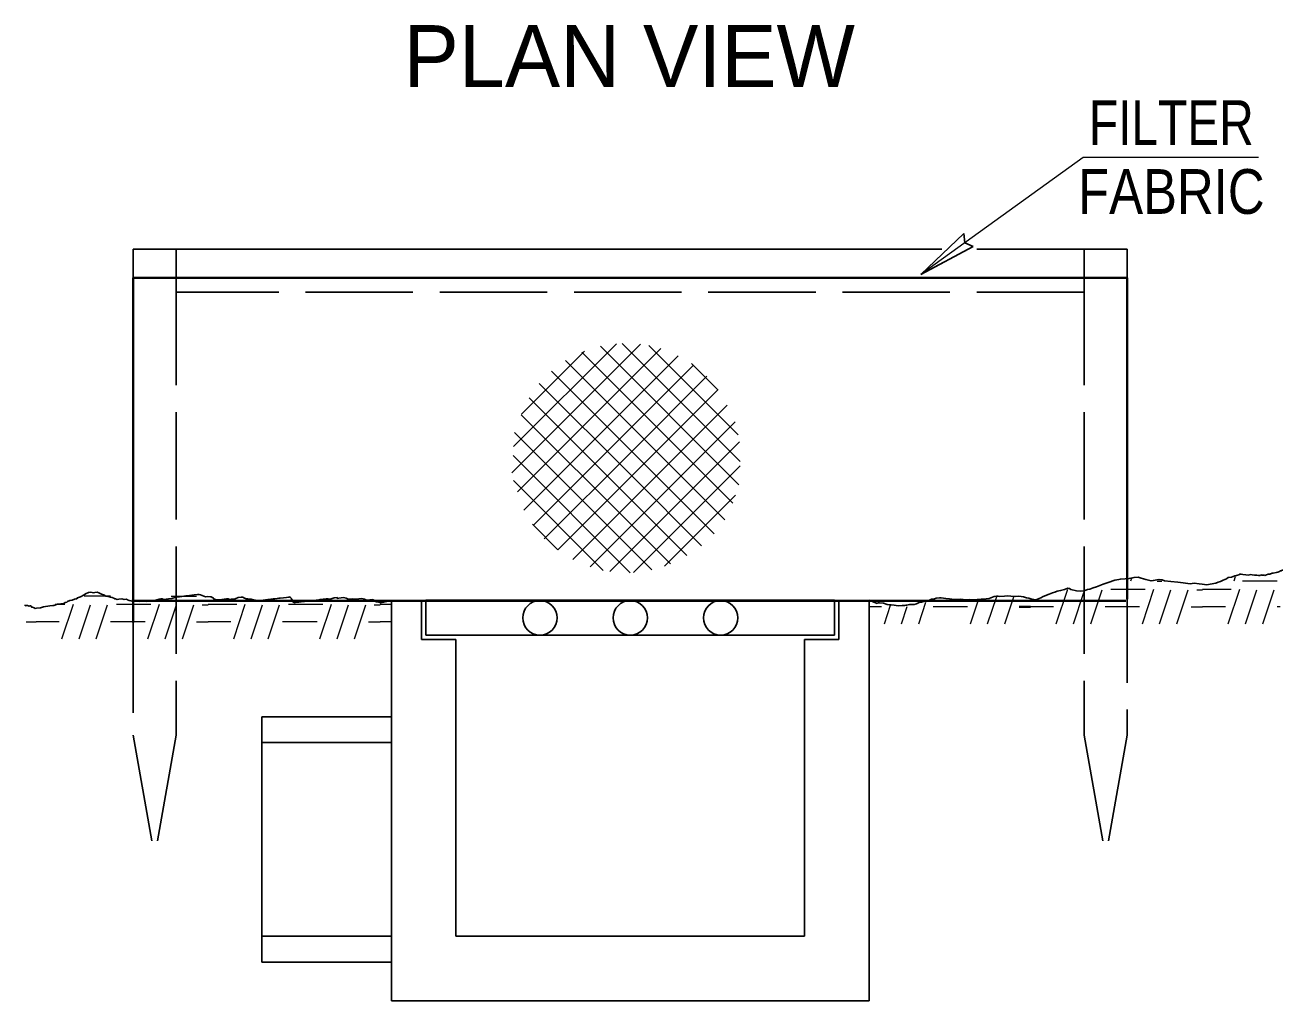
# Model space of a CAD drawing. Extents: x -59 to 313, y 57 to 341.
# Drawn here: x 140.53 to 177.07, y 214.41 to 242.75 of the extents above; entities that cross this region are included whole.
import ezdxf
from ezdxf.enums import TextEntityAlignment as Align

# ---------------------------------------------------------------- set-up
doc = ezdxf.new("R2010")
doc.units = 0
doc.header["$LTSCALE"] = 0.52
doc.linetypes.add('LONG_DASHED', pattern=[7.5, 6, -1.5])
doc.layers.add('1', color=7, linetype='Continuous', lineweight=13)

msp = doc.modelspace()

# ---------------------------------------------------------------- linework, layer by layer
at = {"layer": '1'}
for p, q in [((171.2623, 238.8996), (166.5531, 235.5073)), ((176.3546, 238.8996), (171.2623, 238.8996)), ((154.6728, 229.7421), (158.4104, 233.4797)), ((154.7203, 230.5039), (157.7102, 233.4937)), ((161.3053, 230.0697), (157.8714, 233.5036)), ((154.8306, 229.1857), (158.9964, 233.3517)), ((154.9516, 231.4493), (156.7784, 233.2761)), ((158.1528, 231.7938), (156.7018, 233.2449)), ((161.2624, 229.3984), (157.2413, 233.4196)), ((158.1528, 231.7938), (159.5036, 233.1446)), ((161.2396, 230.8497), (158.6481, 233.4411)), ((158.1528, 231.0797), (156.2312, 233.0013)), ((158.1528, 231.0797), (159.9471, 232.8739)), ((160.6634, 232.1399), (159.8868, 232.9166)), ((158.1528, 230.3655), (155.8197, 232.6987)), ((158.1528, 230.3655), (160.3341, 232.5468)), ((158.1528, 229.6505), (155.4626, 232.3407)), ((158.1528, 229.6505), (160.6556, 232.1532)), ((155.0143, 228.6552), (158.1528, 231.7938)), ((158.1528, 228.9363), (155.1722, 231.9169)), ((161.0901, 228.8566), (158.1528, 231.7938)), ((158.1528, 228.9363), (160.9207, 231.7043)), ((158.1528, 228.2222), (154.9443, 231.4307)), ((158.7378, 226.9231), (154.7461, 230.9148)), ((155.2896, 228.2164), (158.1528, 231.0797)), ((158.1528, 228.2222), (161.1546, 231.2239)), ((160.8521, 228.3804), (158.1528, 231.0797)), ((157.5182, 226.8733), (161.2867, 230.6419)), ((158.1057, 226.841), (154.7041, 230.2427)), ((155.6129, 227.8256), (158.1528, 230.3655)), ((160.5492, 227.9692), (158.1528, 230.3655)), ((158.2047, 226.8457), (161.3003, 229.9412)), ((157.3256, 226.9069), (154.7163, 229.5162)), ((156.0103, 227.508), (158.1528, 229.6505)), ((160.1794, 227.624), (158.1528, 229.6505)), ((159.1016, 227.0284), (161.1649, 229.0917)), ((156.4402, 227.2237), (158.1528, 228.9363)), ((159.7502, 227.3391), (158.1528, 228.9363)), ((156.0103, 227.508), (155.2668, 228.2516)), ((156.9408, 227.0101), (158.1528, 228.2222)), ((159.2786, 227.0964), (158.1528, 228.2222)), ((172.6526, 226.6093), (172.6767, 226.6817)), ((173.4124, 226.5967), (173.5475, 226.5967)), ((175.6484, 226.6093), (175.6889, 226.7306)), ((175.8984, 226.6093), (176.8984, 226.6093)), ((142.2471, 226.1737), (143.0159, 226.1737)), ((144.7767, 226.1612), (145.5118, 226.1612)), ((168.4901, 225.3593), (168.7541, 226.1511)), ((170.4859, 225.3593), (170.8192, 226.3593)), ((170.9859, 225.3593), (171.2892, 226.2694)), ((171.4859, 225.3593), (171.8151, 226.3467)), ((172.0692, 226.3593), (173.0692, 226.3593)), ((172.9859, 225.3593), (173.3192, 226.3593)), ((173.4859, 225.3593), (173.8151, 226.3467)), ((173.9859, 225.3593), (174.3151, 226.3467)), ((174.5651, 226.3467), (174.7318, 226.3467)), ((174.7318, 226.3593), (175.5651, 226.3593)), ((175.4818, 225.3593), (175.8151, 226.3593)), ((175.9818, 225.3593), (176.3109, 226.3467)), ((176.4818, 225.3593), (176.8109, 226.3467)), ((141.4017, 225.9237), (141.6826, 225.9237)), ((141.5992, 224.9237), (141.9326, 225.9237)), ((142.0992, 224.9237), (142.4284, 225.9112)), ((142.5992, 224.9237), (142.9284, 225.9112)), ((143.1826, 225.9237), (144.1826, 225.9237)), ((144.0992, 224.9237), (144.4326, 225.9237)), ((144.5992, 224.9237), (144.9284, 225.9112)), ((145.0992, 224.9237), (145.4284, 225.9112)), ((145.6784, 225.9112), (145.8451, 225.9112)), ((145.8451, 225.9237), (146.6784, 225.9237)), ((146.5951, 224.9237), (146.9284, 225.9237)), ((147.0951, 224.9237), (147.4243, 225.9112)), ((147.5951, 224.9237), (147.9243, 225.9112)), ((148.1784, 225.9237), (149.1784, 225.9237)), ((149.0951, 224.9237), (149.4284, 225.9237)), ((149.5951, 224.9237), (149.9243, 225.9112)), ((150.0951, 224.9237), (150.4243, 225.9112)), ((150.6743, 225.9112), (150.8409, 225.9112)), ((150.8409, 225.9237), (151.1704, 225.9237)), ((165.0327, 225.999), (165.0327, 226.0374)), ((165.0461, 225.8593), (165.4067, 225.8593)), ((165.4901, 225.3593), (165.6691, 225.8962)), ((165.7217, 226.0303), (169.4704, 226.0303)), ((165.9901, 225.3593), (166.1577, 225.862)), ((166.4901, 225.3593), (166.6989, 225.9857)), ((166.9067, 225.8593), (167.9067, 225.8593)), ((167.9901, 225.3593), (168.2114, 226.0231)), ((168.9901, 225.3593), (169.2499, 226.1387)), ((169.7359, 225.8593), (170.4026, 225.8593)), ((171.9026, 225.8593), (172.9026, 225.8593)), ((174.3984, 225.8467), (174.7318, 225.8467)), ((174.7318, 225.8593), (175.3984, 225.8593)), ((176.8984, 225.8593), (176.9839, 225.8593)), ((140.5576, 225.4112), (140.8492, 225.4112)), ((140.8492, 225.4237), (141.5159, 225.4237)), ((143.0159, 225.4237), (144.0159, 225.4237)), ((145.5118, 225.4112), (145.8451, 225.4112)), ((145.8451, 225.4237), (146.5118, 225.4237)), ((148.0118, 225.4237), (149.0118, 225.4237)), ((150.5076, 225.4112), (150.8409, 225.4112)), ((150.8409, 225.4237), (151.1615, 225.4237))]:
    msp.add_line(p, q, dxfattribs=at)
at = {"layer": '1', "lineweight": 25}
for p, q in [((166.5531, 235.5073), (167.7982, 236.6926)), ((143.6722, 236.2387), (144.9222, 236.2387)), ((143.6722, 236.2387), (143.6722, 235.4053)), ((144.9222, 236.2387), (144.9222, 235.4053)), ((167.1609, 236.2387), (144.9222, 236.2387)), ((166.5531, 235.5073), (168.0717, 236.3128)), ((171.2972, 236.2387), (168.1794, 236.2387)), ((171.2972, 236.2387), (172.5472, 236.2387)), ((171.2972, 236.2387), (171.2972, 235.4053)), ((172.5472, 236.2387), (172.5472, 235.4053)), ((167.2227, 235.8607), (166.5531, 235.5073)), ((151.1722, 214.4053), (151.1722, 226.0303)), ((151.1722, 226.0303), (152.0472, 226.0303)), ((152.0472, 224.9053), (152.0472, 226.0303)), ((152.1722, 225.0303), (152.1722, 226.0303)), ((164.0472, 225.0303), (164.0472, 226.0303)), ((164.1722, 224.9053), (164.1722, 226.0303)), ((164.1722, 226.0303), (165.0472, 226.0303)), ((165.0472, 214.4053), (165.0472, 226.0303)), ((152.0472, 224.9053), (153.0472, 224.9053)), ((152.1722, 225.0303), (153.0472, 225.0303)), ((163.1722, 225.0303), (153.0472, 225.0303)), ((153.0472, 216.2803), (153.0472, 224.9053)), ((163.1722, 225.0303), (164.0472, 225.0303)), ((163.1722, 216.2803), (163.1722, 224.9053)), ((163.1722, 224.9053), (164.1722, 224.9053)), ((147.4055, 222.6553), (151.1722, 222.6553)), ((147.4055, 222.6553), (147.4055, 215.5303)), ((147.4055, 221.9053), (151.1722, 221.9053)), ((147.4055, 216.2803), (151.1722, 216.2803)), ((153.0472, 216.2803), (163.1722, 216.2803)), ((147.4055, 215.5303), (151.1722, 215.5303)), ((151.1722, 214.4053), (165.0472, 214.4053))]:
    msp.add_line(p, q, dxfattribs=at)
at = {"layer": '1', "lineweight": 35}
for p, q in [((143.6722, 235.4053), (172.5472, 235.4053)), ((143.6722, 235.4053), (143.6722, 225.3964)), ((172.5472, 235.4053), (172.5472, 226.0699)), ((143.6301, 226.0247), (172.5051, 226.0247)), ((152.1722, 226.0303), (164.0472, 226.0303)), ((169.4026, 225.8467), (169.7359, 225.8467))]:
    msp.add_line(p, q, dxfattribs=at)
at = {"layer": '1', "linetype": 'LONG_DASHED', "lineweight": 25}
for p, q in [((144.9222, 235.4053), (144.9222, 222.1211)), ((171.2972, 235.4053), (171.2972, 222.1211)), ((171.2972, 234.9887), (144.9222, 234.9887)), ((172.5472, 226.7636), (172.5472, 222.1211)), ((143.6722, 225.8929), (143.6722, 222.1211)), ((143.6722, 222.1211), (144.2972, 218.5765)), ((144.9222, 222.1211), (144.2972, 218.5765)), ((171.2972, 222.1211), (171.9222, 218.5765)), ((172.5472, 222.1211), (171.9222, 218.5765))]:
    msp.add_line(p, q, dxfattribs=at)
at = {"layer": '1', "lineweight": 25}
for points in [[(167.7982, 236.6926), (167.8294, 236.4237), (168.0717, 236.3128)], [(175.1152, 226.5327), (175.1883, 226.5706), (175.259, 226.5857), (175.3322, 226.6235), (175.4281, 226.6588), (175.4786, 226.6993), (175.5719, 226.7117), (175.6679, 226.7471), (175.7157, 226.7647), (175.7864, 226.7799), (175.8117, 226.8001), (175.8571, 226.795), (175.9026, 226.7899), (175.9934, 226.7798), (176.0615, 226.7722), (176.1322, 226.7874), (176.1776, 226.7823), (176.2457, 226.7747), (176.2684, 226.7722), (176.3139, 226.7671), (176.3593, 226.7621), (176.4048, 226.757), (176.4299, 226.7772), (176.4526, 226.7746), (176.4753, 226.7721), (176.4981, 226.7696), (176.5207, 226.7671), (176.5434, 226.7645), (176.5914, 226.7822), (176.6394, 226.7998), (176.6621, 226.7972), (176.6848, 226.7947), (176.758, 226.8326), (176.7807, 226.8301), (176.8741, 226.8427), (176.9221, 226.8603), (176.9699, 226.878), (176.9952, 226.8982), (177.0179, 226.8957), (177.0432, 226.9158), (177.0659, 226.9133)], [(165.0517, 226.0433), (165.2788, 225.9499), (165.3041, 225.9701), (165.3494, 225.9651), (165.463, 225.9524), (165.5741, 225.917), (165.6422, 225.9094), (165.6876, 225.9043), (165.7784, 225.8942), (165.8919, 225.8816), (166.0081, 225.8916), (166.0762, 225.8841), (166.1241, 225.9017), (166.1468, 225.8992), (166.2175, 225.9142), (166.3562, 225.9218), (166.4269, 225.9369), (166.5001, 225.9748), (166.5708, 225.9899), (166.6414, 226.0051), (166.6894, 226.0228), (166.7827, 226.0352), (166.8559, 226.0731), (166.9493, 226.0857), (166.9973, 226.1034), (167.0907, 226.116), (167.1361, 226.1109), (167.2043, 226.1033), (167.2723, 226.0957), (167.3859, 226.0831), (167.454, 226.0755), (167.5902, 226.0602), (167.7063, 226.0704), (167.8653, 226.0526), (167.9587, 226.0652), (168.0267, 226.0576), (168.1882, 226.0626), (168.3044, 226.0727), (168.4432, 226.0803), (168.5366, 226.0928), (168.6804, 226.1457), (168.7511, 226.1609), (168.7964, 226.1559), (168.8419, 226.1507), (168.9807, 226.1583), (169.0741, 226.1709), (169.1649, 226.1608), (169.3011, 226.1456), (169.3945, 226.1582), (169.5307, 226.1431), (169.6191, 226.1102), (169.6873, 226.1026), (169.7755, 226.0697), (169.8891, 226.0571), (169.937, 226.0747), (170.0329, 226.1101), (170.1061, 226.1479), (170.2752, 226.2211), (170.3711, 226.2564), (170.4417, 226.2715), (170.5149, 226.3094), (170.6083, 226.3219), (170.7269, 226.3547), (170.8228, 226.3901), (170.8682, 226.385), (170.9111, 226.3572), (171.0676, 226.3167), (171.1811, 226.3041), (171.2972, 226.3142), (171.3452, 226.3318), (171.3931, 226.3495), (171.4638, 226.3646), (171.5597, 226.3999), (171.6556, 226.4352), (171.8474, 226.5059), (171.9913, 226.5588), (172.1831, 226.6295), (172.2991, 226.6396), (172.3471, 226.6573), (172.4858, 226.6647), (172.6019, 226.6747), (172.7432, 226.7051), (172.8593, 226.7151), (172.9476, 226.6822), (173.0814, 226.6444), (173.2378, 226.6039), (173.3084, 226.6191), (173.4018, 226.6317), (173.4725, 226.6467), (173.5633, 226.6367), (173.6289, 226.6063), (173.8106, 226.5861), (174.0149, 226.5632), (174.1739, 226.5456), (174.3783, 226.5228), (174.4944, 226.5329), (174.6307, 226.5177), (174.7215, 226.5076), (174.8577, 226.4924), (174.9511, 226.5049), (175.1152, 226.5327)], [(145.0148, 226.1441), (144.9694, 226.1386), (144.9241, 226.1332), (144.7907, 226.0941), (144.6999, 226.0832), (144.5637, 226.0669), (144.5157, 226.0841), (144.4703, 226.0787), (144.4249, 226.0733), (144.2916, 226.0342), (144.1781, 226.0206), (144.0648, 226.0069), (143.9258, 226.0133), (143.8577, 226.0052), (143.7643, 226.0169), (143.6962, 226.0087), (143.6027, 226.0206), (143.5547, 226.0378), (143.5066, 226.0551), (143.4812, 226.0751), (143.4131, 226.0669), (143.3423, 226.0814), (143.2516, 226.0705), (143.2062, 226.0651), (143.1581, 226.0823), (143.1354, 226.0796), (143.11, 226.0996), (143.0619, 226.1168), (143.0137, 226.1341), (142.943, 226.1486), (142.8723, 226.1631), (142.8214, 226.2031), (142.7506, 226.2176), (142.6771, 226.2548), (142.629, 226.2721), (142.5609, 226.2639), (142.5156, 226.2584), (142.4447, 226.273), (142.3767, 226.2648), (142.2887, 226.2312), (142.2461, 226.2031), (142.1381, 226.1441), (142.0501, 226.1104), (142.0301, 226.0851), (142.0074, 226.0823), (141.962, 226.0769), (141.8967, 226.046), (141.8286, 226.0378), (141.7632, 226.0069), (141.7433, 225.9816), (141.6979, 225.9761), (141.6552, 225.9479), (141.5646, 225.9371), (141.4737, 225.9262), (141.3631, 225.8898), (141.3404, 225.8871), (141.3631, 225.8898), (141.3404, 225.8871), (141.2497, 225.8762), (141.0682, 225.8544), (140.9801, 225.8208), (140.8667, 225.8072), (140.8213, 225.8017), (140.7959, 225.8217), (140.7477, 225.839), (140.7251, 225.8362), (140.697, 225.8789), (140.6743, 225.8762), (140.6516, 225.8735), (140.6035, 225.8907), (140.5581, 225.8853), (140.5354, 225.8826), (140.5327, 225.9052)], [(151.1722, 226.0303), (150.9036, 225.9761), (150.8582, 225.9706), (150.8101, 225.9879), (150.7166, 225.9997), (150.6912, 226.0197), (150.6658, 226.0396), (150.6404, 226.0596), (150.6178, 226.0569), (150.5496, 226.0487), (150.4816, 226.0406), (150.4335, 226.0577), (150.3854, 226.0751), (150.3146, 226.0896), (150.2239, 226.0787), (150.1557, 226.0705), (150.0396, 226.0796), (149.9942, 226.0741), (149.9007, 226.0859), (149.8527, 226.1032), (149.7819, 226.1178), (149.7138, 226.1096), (149.6457, 226.1014), (149.6004, 226.0959), (149.5977, 226.1186), (149.5069, 226.1077), (149.3963, 226.0714), (149.3254, 226.0859), (149.2801, 226.0805), (149.2347, 226.0751), (149.1892, 226.0696), (149.1439, 226.0642), (149.0986, 226.0588), (149.0759, 226.056), (148.9851, 226.0451), (148.9171, 226.0369), (148.8036, 226.0232), (148.7356, 226.0151), (148.6448, 226.0042), (148.6221, 226.0015), (148.486, 225.9852), (148.3726, 225.9716), (148.3499, 225.9688), (148.3244, 225.9887), (148.2991, 226.0087), (148.2963, 226.0314), (148.2936, 226.0542), (148.2709, 226.0514), (148.2654, 226.0968), (148.2401, 226.1168), (148.2147, 226.1368), (148.1919, 226.1341), (148.1239, 226.1259), (148.0332, 226.115), (147.9424, 226.1041), (147.8971, 226.0987), (147.8517, 226.0932), (147.7836, 226.0851), (147.7609, 226.0823), (147.7382, 226.0796), (147.6702, 226.0714), (147.5794, 226.0606), (147.5113, 226.0523), (147.4433, 226.0442), (147.3979, 226.0387), (147.3072, 226.0278), (147.2618, 226.0224), (147.2138, 226.0396), (147.1656, 226.0569), (147.0948, 226.0714), (147.0013, 226.0832), (146.9559, 226.0777), (146.8824, 226.115), (146.8571, 226.1349), (146.8343, 226.1322), (146.8117, 226.1296), (146.7209, 226.1186), (146.6329, 226.0851), (146.5194, 226.0714), (146.4741, 226.0659), (146.426, 226.0832), (146.3806, 226.0777), (146.2445, 226.0614), (146.1538, 226.0506), (146.0602, 226.0623), (146.0122, 226.0796), (145.9841, 226.1222), (145.9613, 226.1196), (145.9359, 226.1395), (145.9133, 226.1368), (145.8197, 226.1486), (145.7744, 226.1432), (145.6782, 226.1777), (145.6301, 226.1949), (145.582, 226.2122), (145.5366, 226.2067), (145.4459, 226.1958), (145.3098, 226.1794), (145.1963, 226.1658), (145.0829, 226.1522), (145.0148, 226.1441)]]:
    msp.add_lwpolyline(points, dxfattribs=at)
for centre in [(155.4847, 225.5303), (158.1097, 225.5303), (160.7347, 225.5303)]:
    msp.add_circle(centre, 0.5, dxfattribs=at)

# ---------------------------------------------------------------- texts
at = {"layer": '1'}
msp.add_text('PLAN VIEW', height=1.8, dxfattribs=at).set_placement((158.0786, 240.946), align=Align.CENTER)
for s, width, p in [('FILTER', 0.8, (173.8265, 239.264)), ('FABRIC', 0.85, (173.8265, 237.264))]:
    msp.add_text(s, height=1.3, dxfattribs=dict(at, width=width)).set_placement(p, align=Align.CENTER)

doc.saveas('drawing.dxf')
